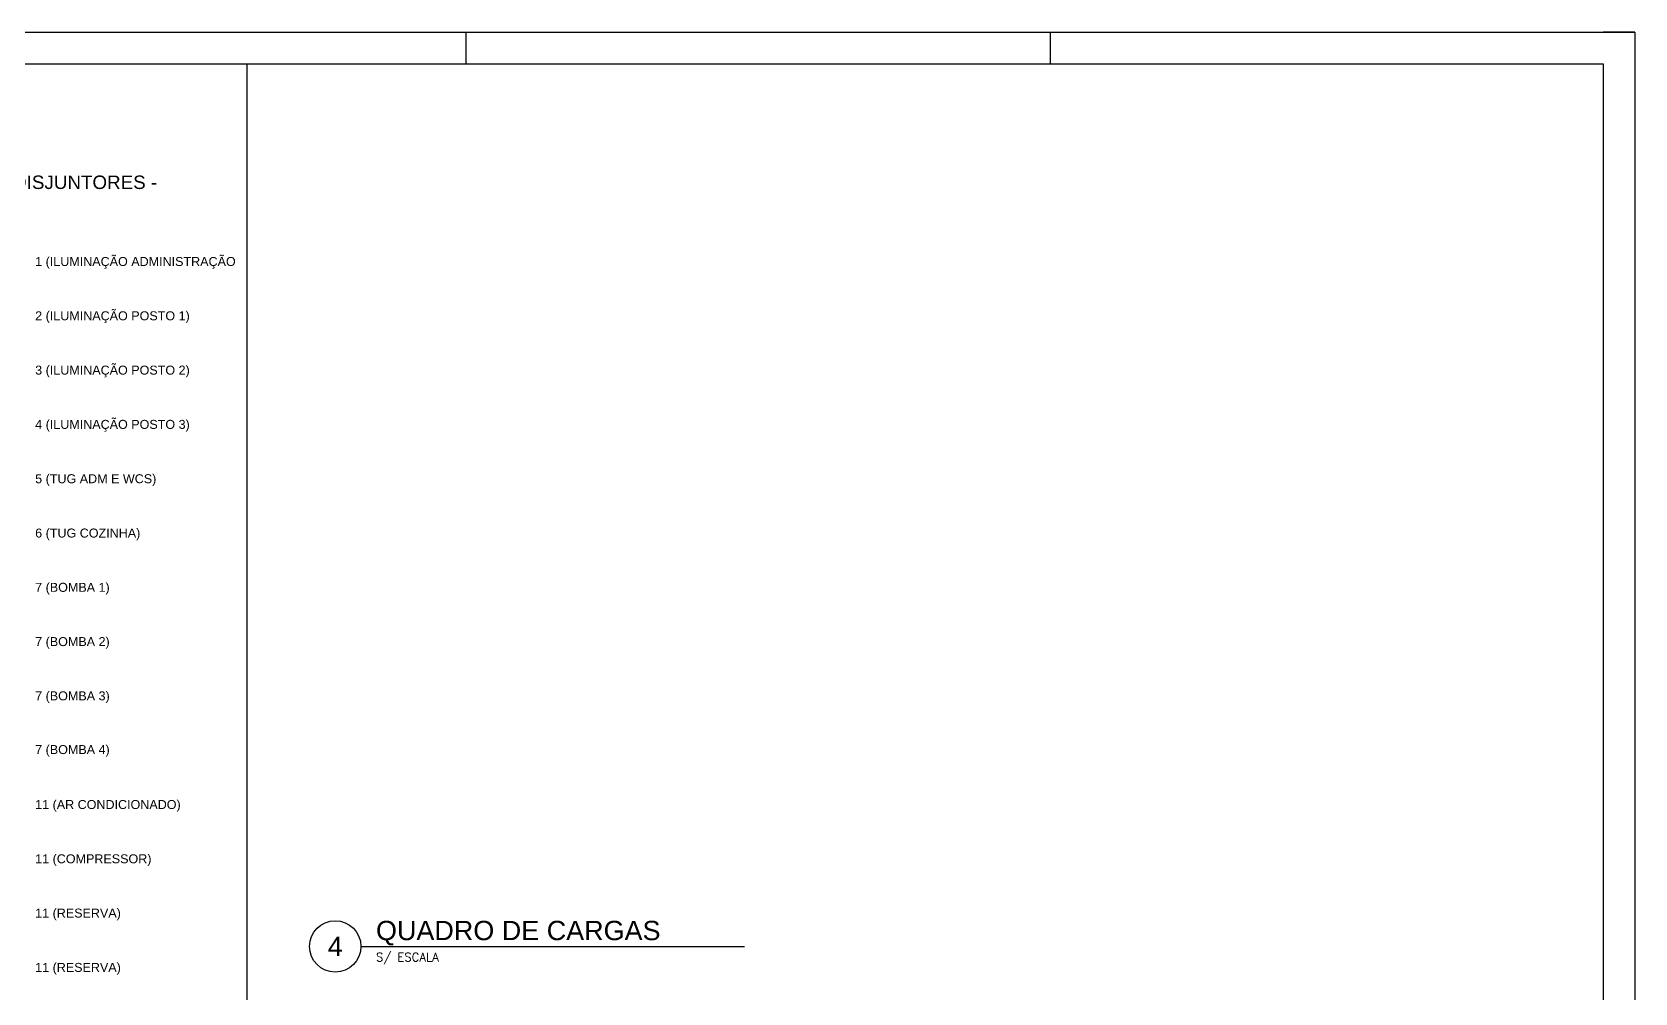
# Model space of a CAD drawing. Header units: millimetres. Extents: x 1111 to 2600, y -509 to -91.
# Drawn here: x 1684.85 to 1722.69, y -487.53 to -464.85 of the extents above; entities that cross this region are included whole.
import ezdxf
from ezdxf.enums import TextEntityAlignment as Align

# ---------------------------------------------------------------- set-up
doc = ezdxf.new("R2010")
doc.units = ezdxf.units.MM
for name, color, linetype in [('08', 8, 'Continuous'), ('ARQ-SÍMBOLOS', 2, 'Continuous'), ('ARQ-TEXTO2', 2, 'Continuous'), ('ARQ-TEXTO4', 4, 'Continuous'), ('CERC02', 3, 'Continuous'), ('CERCAD-1', 1, 'Continuous'), ('CERCAD-2', 7, 'Continuous')]:
    doc.layers.add(name, color=color, linetype=linetype)
doc.layers.add('DI-Textos do diagrama', color=7, linetype='Continuous', lineweight=20)
doc.layers.add('DI-Título do diagrama', color=3, linetype='Continuous', lineweight=30)
doc.styles.add('ARIAL', font='arial.ttf', dxfattribs={"height": 2})
doc.styles.add('ROMANS', font='romans')

# ---------------------------------------------------------------- blocks, each defined once
blk = doc.blocks.new('*U214')
at = {"layer": 'ARQ-SÍMBOLOS'}
blk.add_line((0.6, 0), (9.546, 0), dxfattribs=at)
blk.add_circle((0, 0), 0.6, dxfattribs=at)
at = {"layer": 'ARQ-TEXTO2', "style": 'ROMANS'}
blk.add_attdef('ESCALA1', text='', height=0.2, dxfattribs=at).set_placement((0.951, -0.149), align=Align.TOP_LEFT)
at = {"layer": 'ARQ-TEXTO4', "style": 'ARIAL'}
blk.add_attdef('TITULODODESENHO', (0.951, 0.146), '', height=0.45, dxfattribs=at)
blk.add_attdef('0', text='', height=0.45, dxfattribs=at).set_placement((0, 0), align=Align.MIDDLE)

msp = doc.modelspace()

# ---------------------------------------------------------------- linework, layer by layer
at = {"layer": 'CERC02'}
msp.add_line((1689.919, -465.604), (1689.919, -498.658), dxfattribs=at)
at = {"layer": 'CERCAD-1'}
msp.add_lwpolyline([(1721.942, -508.504), (1658.942, -508.504), (1658.942, -465.604), (1721.942, -465.604)], close=True, dxfattribs=at)
at = {"layer": 'CERCAD-2'}
for p, q in [((1658.192, -464.854), (1722.692, -464.854)), ((1695.092, -465.604), (1695.092, -464.854)), ((1708.892, -465.604), (1708.892, -464.854)), ((1722.692, -464.854), (1721.942, -464.854)), ((1722.692, -464.854), (1722.692, -509.254))]:
    msp.add_line(p, q, dxfattribs=at)

# ---------------------------------------------------------------- block references
at = {"layer": '08', "xscale": 1.012499999999999, "yscale": 1.012499999999999, "zscale": 1.012499999999999}
msp.add_blockref('*U214', (1692.003, -486.433), dxfattribs=at).add_auto_attribs({'ESCALA1': 'S/ ESCALA', '0': '4', 'TITULODODESENHO': 'QUADRO DE CARGAS'})

# ---------------------------------------------------------------- texts
at = {"layer": 'DI-Textos do diagrama', "char_height": 0.2118, "attachment_point": 7, "line_spacing_factor": 0.798, "style": 'ARIAL'}
for s, insert, width in [('1 (ILUMINAÇÃO ADMINISTRAÇÃO', (1684.919, -470.44), 6.09984), ('2 (ILUMINAÇÃO POSTO 1)', (1684.919, -471.721), 5.59152), ('3 (ILUMINAÇÃO POSTO 2)', (1684.919, -473.003), 5.0832), ('4 (ILUMINAÇÃO POSTO 3)', (1684.919, -474.284), 5.0832), ('5 (TUG ADM E WCS)', (1684.919, -475.565), 7.37064), ('6 (TUG COZINHA)', (1684.919, -476.847), 7.6248), ('7 (BOMBA 1)', (1684.919, -478.128), 7.87896), ('7 (BOMBA 2)', (1684.919, -479.409), 7.87896), ('7 (BOMBA 3)', (1684.919, -480.69), 7.87896), ('7 (BOMBA 4)', (1684.919, -481.957), 7.87896), ('11 (AR CONDICIONADO)', (1684.919, -483.254), 4.347), ('11 (COMPRESSOR)', (1684.919, -484.535), 3.04992), ('11 (RESERVA)', (1684.919, -485.816), 3.04992), ('11 (RESERVA)', (1684.919, -487.098), 3.04992)]:
    msp.add_mtext(s, dxfattribs=dict(at, insert=insert, width=width))
at = {"layer": 'DI-Título do diagrama', "insert": (1674.805, -469.078), "char_height": 0.3177, "width": 12.96216, "attachment_point": 7, "line_spacing_factor": 0.798, "style": 'ARIAL'}
msp.add_mtext('QD1 (QUADRO DE DISTRIBUIÇÃO 1 PARA 16 DISJUNTORES -  POSTO E ADMINISTRAÇÃO )', dxfattribs=at)

doc.saveas('drawing.dxf')
